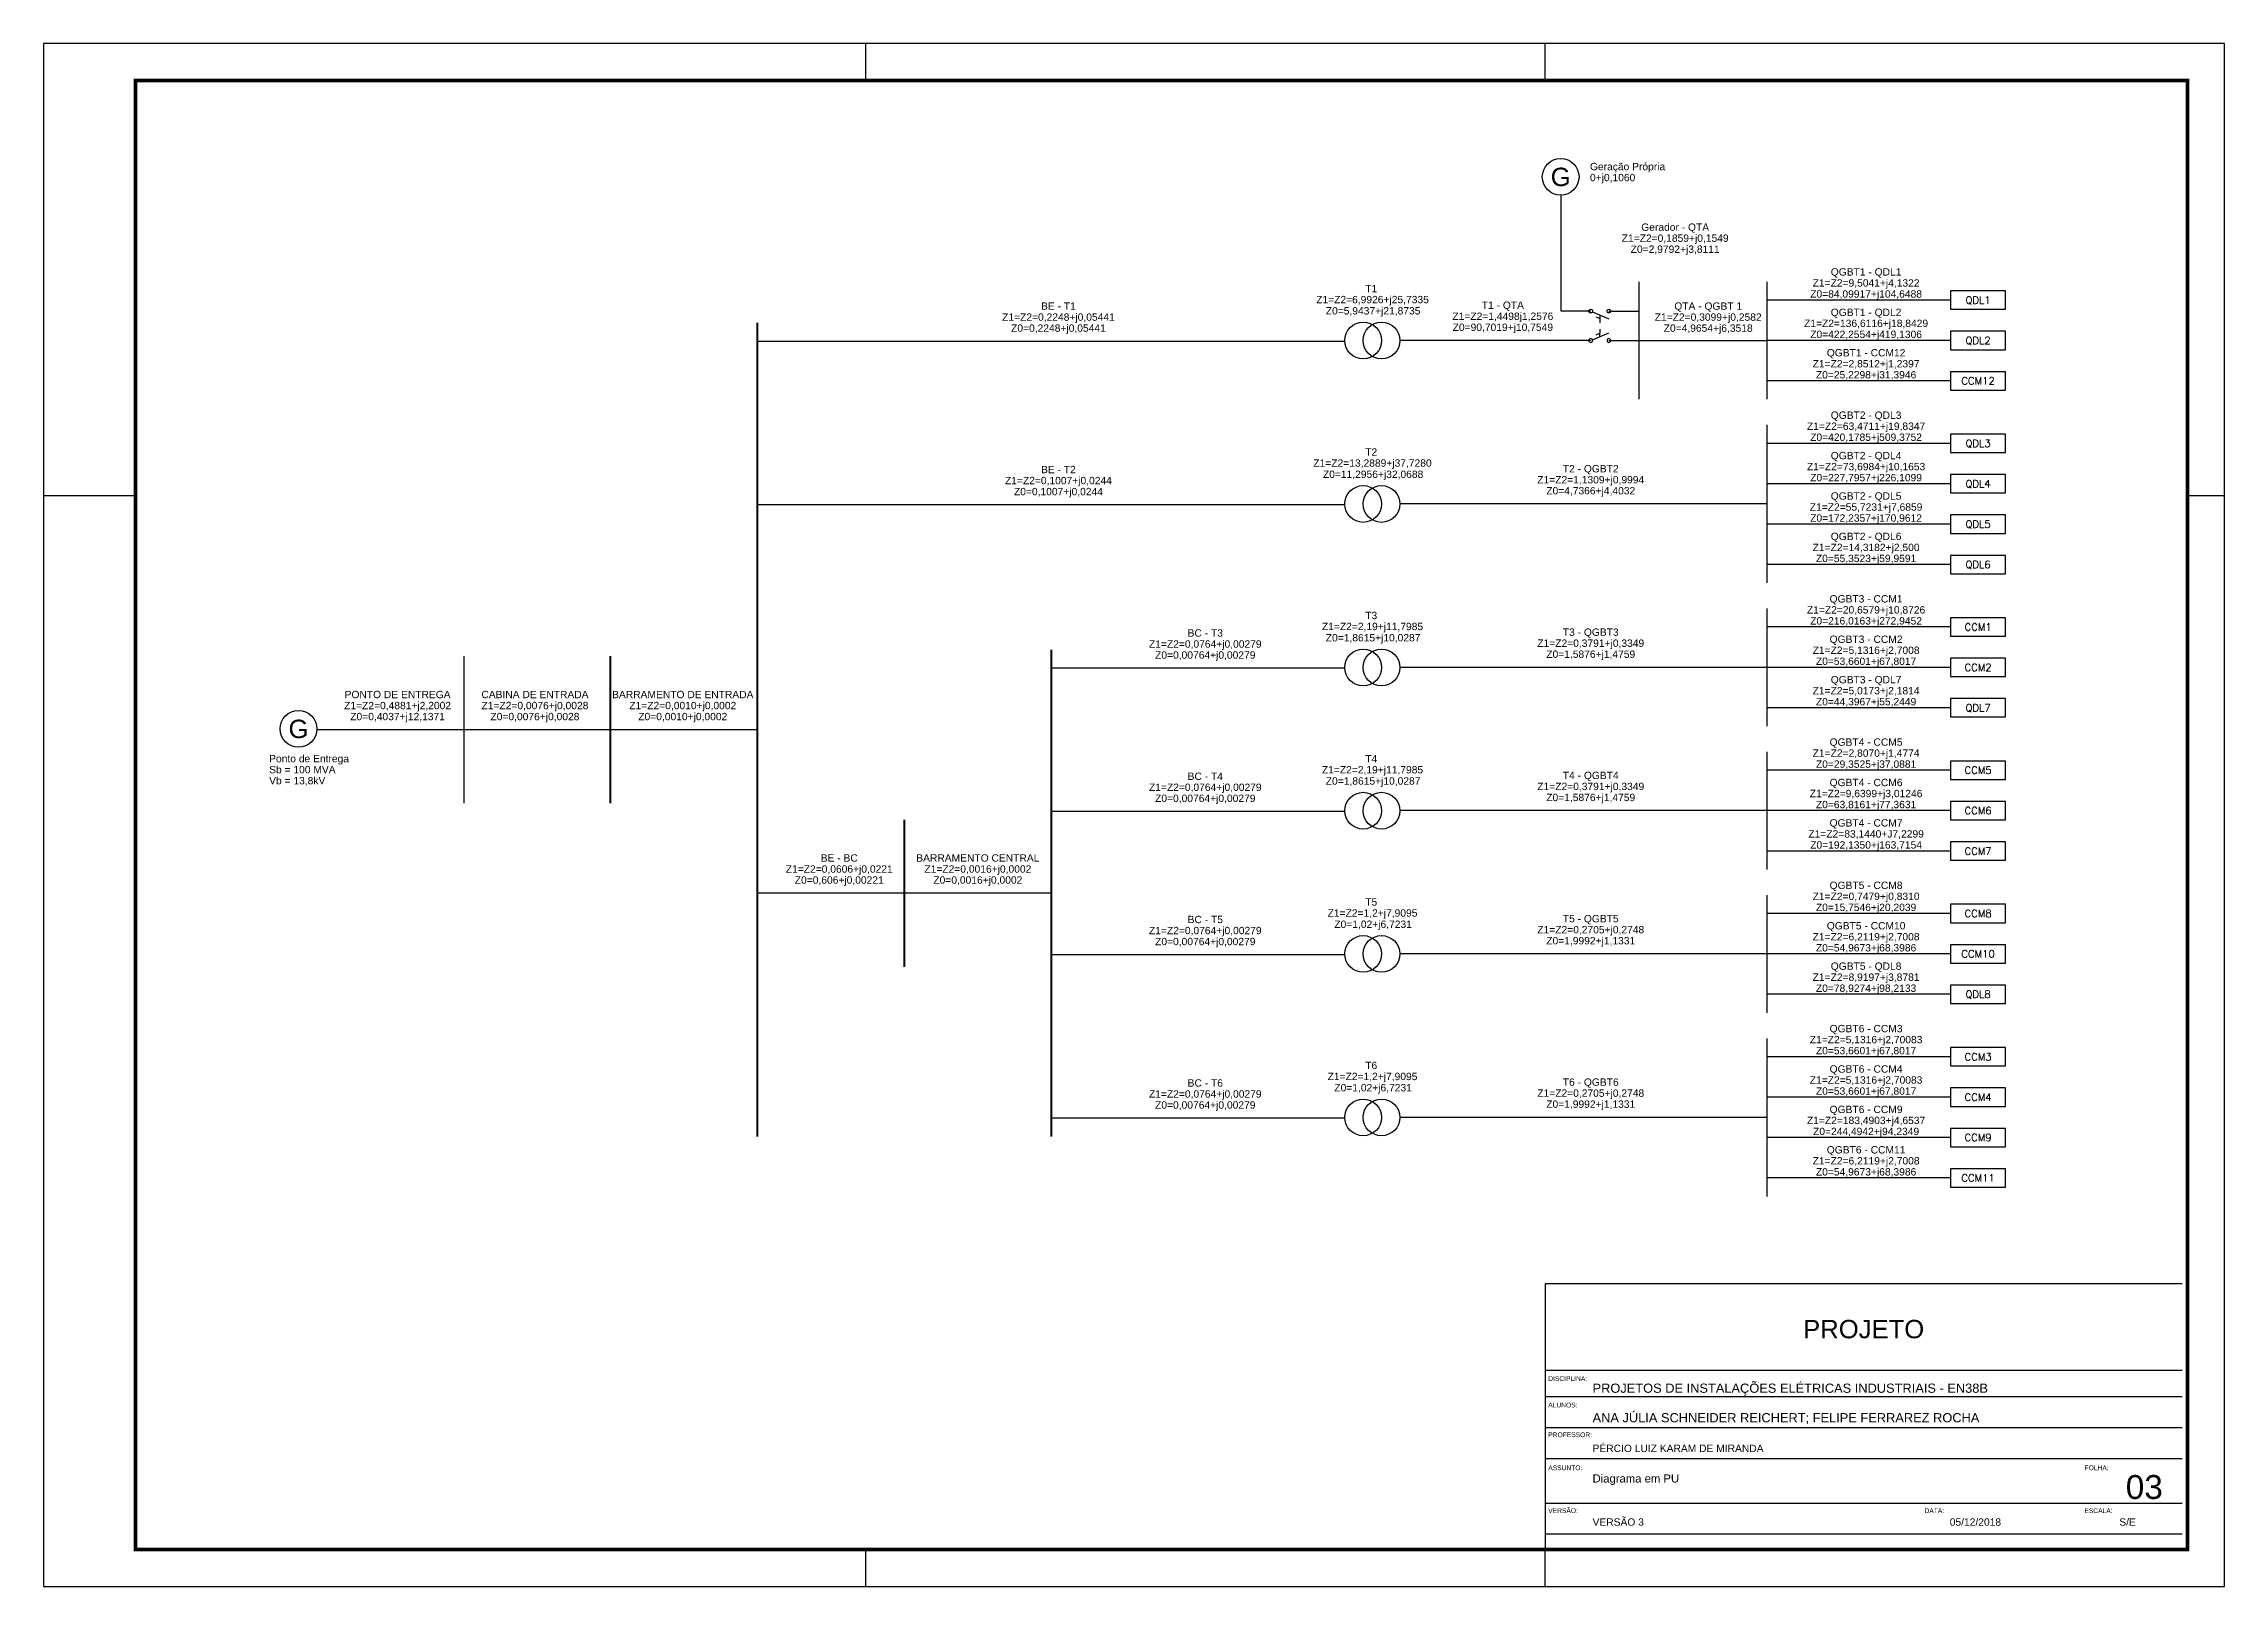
# Model space of a CAD drawing. Header units: millimetres. Extents: x 940 to 1964, y 1108 to 2381.
# Drawn here: x 940 to 1534, y 1108 to 1528 of the extents above; entities that cross this region are included whole.
import ezdxf
from ezdxf.enums import TextEntityAlignment as Align

# ---------------------------------------------------------------- set-up
doc = ezdxf.new("R2010")
doc.units = ezdxf.units.MM
doc.header["$LTSCALE"] = 0.75
doc.linetypes.add('ACAD_ISO03W100', pattern=[30, 12, -18])
doc.layers.add('ARQ-FOLHA', color=7, linetype='Continuous')
doc.layers.add('SYMS', color=72, linetype='Continuous')
doc.styles.add('arial', font='arial.ttf')
doc.styles.get("Standard").update_dxf_attribs({"font": 'arial.ttf'})
doc.styles.add('WD', font='romans.shx')

# ---------------------------------------------------------------- blocks, each defined once
blk = doc.blocks.new('FOLHA A2')
at = {"layer": 'ARQ-FOLHA'}
for p, q in [((594, 0), (0, 0)), ((0, 0), (0, -420)), ((224, -10), (224, 0)), ((409, -10), (409, 0)), ((594, -420), (594, 0)), ((0, -123), (25, -123)), ((584, -123), (594, -123)), ((224, -420), (224, -410)), ((409, -420), (409, -410)), ((0, -420), (594, -420))]:
    blk.add_line(p, q, dxfattribs=at)
at = {"layer": 'ARQ-FOLHA', "const_width": 1}
blk.add_lwpolyline([(25, -410), (584, -410), (584, -10), (25, -10), (25, -410)], dxfattribs=at)
blk = doc.blocks.new('*U57')
blk.add_lwpolyline([(-7.5, -2.5), (7.5, -2.5), (7.5, 2.5), (-7.5, 2.5)], close=True)
blk.add_attdef('QGBT', text='', height=2).set_placement((0, 0), align=Align.MIDDLE_CENTER)
for tag, p in [('CI', (9.5, 1.5)), ('CD', (9.5, -1.5)), ('FP', (9.5, -4.5))]:
    blk.add_attdef(tag, p, '', height=2)
blk = doc.blocks.new('*U59')
for centre in [(0.1, 10.1), (0.1, 5.1)]:
    blk.add_circle(centre, 5)
for tag, p in [('V', (6.59, 7.39)), ('S', (9.65, 7.55)), ('T', (12.65, 7.9))]:
    blk.add_attdef(tag, text='', height=2).set_placement(p, align=Align.MIDDLE_LEFT)
blk = doc.blocks.new('*U58')
blk.add_circle((0, 0), 5)
blk.add_text('G', height=5).set_placement((0, 0), align=Align.MIDDLE_CENTER)
for tag, p in [('S', (-7.99, -11.09)), ('G', (-7.99, -8.09)), ('V', (-7.99, -14.09))]:
    blk.add_attdef(tag, text='', height=2).set_placement(p, align=Align.MIDDLE_LEFT)
blk = doc.blocks.new('LT')
for tag, p in [('Z', (2, 0)), ('L00', (2, 3)), ('D', (2, -3))]:
    blk.add_attdef(tag, p, '', height=2)
blk = doc.blocks.new('*U62')
blk.add_circle((0, 0), 5)
blk.add_text('G', height=5).set_placement((0, 0), align=Align.MIDDLE_CENTER)
for tag, p in [('S', (7.98, -0.18)), ('G', (7.98, 2.82)), ('V', (7.98, -3.18))]:
    blk.add_attdef(tag, text='', height=2).set_placement(p, align=Align.MIDDLE_LEFT)
blk = doc.blocks.new('HDS11')
for p, q in [((0.126, 0.013), (-0.156, 0.13)), ((0, 0.065), (0, 0.125)), ((0.062, 0.099), (0, 0.125))]:
    blk.add_line(p, q)
for centre in [(-0.155, 0), (0.155, 0)]:
    blk.add_circle(centre, 0.0322)
at = {"style": 'WD', "width": 0.7}
for tag, p in [('INST', (0, 0.625)), ('LOC', (0, 0.469)), ('RATING1', (0, 0.156)), ('DESC1', (0, -0.406)), ('XREF', (0, -0.236)), ('DESC2', (0, -0.562))]:
    blk.add_attdef(tag, text='', height=0.125, dxfattribs=at).set_placement(p, align=Align.CENTER)
at = {"style": 'WD'}
blk.add_attdef('TAG1', text='', height=0.125, dxfattribs=at).set_placement((0, 0.312), align=Align.CENTER)
for tag, p in [('X2LINK', (0, 0.438)), ('X8LINK', (0, -0.016))]:
    blk.add_attdef(tag, p, '', height=0.01, dxfattribs=at)
for tag, p, height, flags in [('X4TERM01', (-0.188, 0), 0.0125, 1), ('X1TERM02', (0.188, 0), 0.0125, 1), ('FAMILY', (0.206, 0.131), 0.01, 9), ('CONTACT', (0.206, 0.04), 0.01, 9)]:
    blk.add_attdef(tag, p, '', height=height, dxfattribs=dict(at, flags=flags))
at = {"linetype": 'Continuous', "style": 'WD', "flags": 9}
for tag, p in [('ASSYCODE', (0.219, 0.062)), ('MFG', (0.228, 0.089)), ('CAT', (0.23, 0.108))]:
    blk.add_attdef(tag, text='', height=0.01, dxfattribs=at).set_placement(p, align=Align.CENTER)
at = {"linetype": 'Continuous', "style": 'WD', "flags": 8}
blk.add_attdef('TERM01', text='', height=0.125, dxfattribs=at).set_placement((-0.25, -0.031), align=Align.TOP_RIGHT)
blk.add_attdef('TERM02', text='', height=0.125, dxfattribs=at).set_placement((0.25, -0.031), align=Align.TOP_LEFT)

msp = doc.modelspace()

# ---------------------------------------------------------------- linework, layer by layer
at = {"linetype": 'ByBlock', "ltscale": 0.13}
for p, q in [((1353.34, 1455.58), (1353.34, 1487.12)), ((1374.51, 1463.58), (1374.51, 1431.58)), ((1409.42, 1463.58), (1409.42, 1431.58)), ((1361.41, 1455.58), (1353.34, 1455.58)), ((1366.37, 1455.58), (1374.51, 1455.58)), ((1459.42, 1458.58), (1409.42, 1458.58)), ((1294.43, 1447.35), (1134.43, 1447.35)), ((1361.41, 1447.58), (1309.42, 1447.58)), ((1366.37, 1447.58), (1409.42, 1447.58)), ((1459.42, 1447.58), (1409.42, 1447.58)), ((1459.42, 1436.58), (1409.42, 1436.58)), ((1409.42, 1424.58), (1409.42, 1381.58)), ((1459.42, 1419.58), (1409.42, 1419.58)), ((1459.42, 1408.58), (1409.42, 1408.58)), ((1294.43, 1402.85), (1134.43, 1402.85)), ((1409.42, 1403.08), (1309.42, 1403.08)), ((1459.42, 1397.58), (1409.42, 1397.58)), ((1459.42, 1386.58), (1409.42, 1386.58)), ((1409.42, 1374.58), (1409.42, 1342.58)), ((1459.42, 1369.58), (1409.42, 1369.58)), ((1054.43, 1361.6), (1054.43, 1321.6)), ((1294.43, 1358.35), (1214.43, 1358.35)), ((1409.42, 1358.58), (1309.42, 1358.58)), ((1459.42, 1358.58), (1409.42, 1358.58)), ((1459.42, 1347.58), (1409.42, 1347.58)), ((1054.43, 1341.6), (1014.43, 1341.6)), ((1094.43, 1341.6), (1054.43, 1341.6)), ((1134.43, 1341.6), (1094.43, 1341.6)), ((1409.42, 1335.58), (1409.42, 1303.58)), ((1459.42, 1330.58), (1409.42, 1330.58)), ((1294.43, 1319.35), (1214.43, 1319.35)), ((1409.42, 1319.58), (1309.42, 1319.58)), ((1459.42, 1319.58), (1409.42, 1319.58)), ((1459.42, 1308.58), (1409.42, 1308.58)), ((1174.43, 1297.1), (1134.43, 1297.1)), ((1214.43, 1297.1), (1174.43, 1297.1)), ((1409.42, 1296.58), (1409.42, 1264.58)), ((1459.42, 1291.58), (1409.42, 1291.58)), ((1294.43, 1280.35), (1214.43, 1280.35)), ((1409.42, 1280.58), (1309.42, 1280.58)), ((1459.42, 1280.58), (1409.42, 1280.58)), ((1459.42, 1269.58), (1409.42, 1269.58)), ((1409.42, 1257.58), (1409.42, 1214.58)), ((1459.42, 1252.58), (1409.42, 1252.58)), ((1459.42, 1241.58), (1409.42, 1241.58)), ((1294.43, 1235.85), (1214.43, 1235.85)), ((1409.42, 1236.08), (1309.42, 1236.08)), ((1459.42, 1230.58), (1409.42, 1230.58)), ((1459.42, 1219.58), (1409.42, 1219.58))]:
    msp.add_line(p, q, dxfattribs=at)
at = {"lineweight": 50, "ltscale": 0.13}
for p, q in [((1134.43, 1230.85), (1134.43, 1452.35)), ((1094.43, 1321.6), (1094.43, 1361.6)), ((1214.43, 1363.35), (1214.43, 1230.85)), ((1174.43, 1317.1), (1174.43, 1277.1))]:
    msp.add_line(p, q, dxfattribs=at)
at = {"linetype": 'ACAD_ISO03W100', "ltscale": 0.13}
msp.add_line((1363.89, 1453.58), (1363.89, 1449.57), dxfattribs=at)
at = {"layer": 'ARQ-FOLHA'}
for p, q in [((1522.51, 1190.73), (1349.01, 1190.73)), ((1349.01, 1190.73), (1349.01, 1118.4)), ((1522.51, 1167.21), (1349.01, 1167.21)), ((1522.51, 1160.01), (1349.01, 1160.01)), ((1522.51, 1151.56), (1349.01, 1151.56)), ((1349.01, 1151.56), (1349.01, 1151.56)), ((1522.51, 1143.11), (1349.01, 1143.11)), ((1349.01, 1142.11), (1349.01, 1142.11)), ((1522.51, 1130.99), (1349.01, 1130.99)), ((1522.51, 1122.59), (1349.01, 1122.59))]:
    msp.add_line(p, q, dxfattribs=at)

# ---------------------------------------------------------------- block references
ref = msp.add_blockref('*U62', (1353.23, 1492.12))
ref.add_attrib('G', 'Geração Própria', dxfattribs={"height": 2}).set_placement((1361.21, 1494.94), align=Align.MIDDLE_LEFT)
ref.add_attrib('S', '0+j0,1060', dxfattribs={"height": 2}).set_placement((1361.21, 1491.94), align=Align.MIDDLE_LEFT)
ref = msp.add_blockref('LT', (1382.42, 1473.84))
ref.add_attrib('L00', 'Gerador - QTA', dxfattribs={"height": 2}).set_placement((1384.42, 1476.84), align=Align.BOTTOM_CENTER)
ref.add_attrib('Z', 'Z1=Z2=0,1859+j0,1549', dxfattribs={"height": 2}).set_placement((1384.42, 1473.84), align=Align.BOTTOM_CENTER)
ref.add_attrib('D', 'Z0=2,9792+j3,8111', dxfattribs={"height": 2}).set_placement((1384.42, 1470.84), align=Align.BOTTOM_CENTER)
ref = msp.add_blockref('LT', (1434.42, 1461.65))
ref.add_attrib('L00', 'QGBT1 - QDL1', dxfattribs={"height": 2}).set_placement((1436.42, 1464.65), align=Align.BOTTOM_CENTER)
ref.add_attrib('Z', 'Z1=Z2=9,5041+j4,1322', dxfattribs={"height": 2}).set_placement((1436.42, 1461.65), align=Align.BOTTOM_CENTER)
ref.add_attrib('D', 'Z0=84,09917+j104,6488', dxfattribs={"height": 2}).set_placement((1436.42, 1458.65), align=Align.BOTTOM_CENTER)
ref = msp.add_blockref('*U59', (1309.53, 1447.47), dxfattribs=dict(rotation=90))
ref.add_attrib('T', 'T1', dxfattribs={"height": 2}).set_placement((1301.63, 1460.12), align=Align.BOTTOM_CENTER)
ref.add_attrib('S', 'Z1=Z2=6,9926+j25,7335', dxfattribs={"height": 2}).set_placement((1301.98, 1457.12), align=Align.BOTTOM_CENTER)
ref.add_attrib('V', 'Z0=5,9437+j21,8735', dxfattribs={"height": 2}).set_placement((1302.14, 1454.06), align=Align.BOTTOM_CENTER)
ref = msp.add_blockref('LT', (1214.43, 1452.35))
ref.add_attrib('L00', 'BE - T1', dxfattribs={"height": 2}).set_placement((1216.43, 1455.35), align=Align.BOTTOM_CENTER)
ref.add_attrib('Z', 'Z1=Z2=0,2248+j0,05441', dxfattribs={"height": 2}).set_placement((1216.43, 1452.35), align=Align.BOTTOM_CENTER)
ref.add_attrib('D', 'Z0=0,2248+j0,05441', dxfattribs={"height": 2}).set_placement((1216.43, 1449.35), align=Align.BOTTOM_CENTER)
ref = msp.add_blockref('LT', (1335.48, 1452.58))
ref.add_attrib('L00', 'T1 - QTA', dxfattribs={"height": 2}).set_placement((1337.48, 1455.58), align=Align.BOTTOM_CENTER)
ref.add_attrib('Z', 'Z1=Z2=1,4498j1,2576', dxfattribs={"height": 2}).set_placement((1337.48, 1452.58), align=Align.BOTTOM_CENTER)
ref.add_attrib('D', 'Z0=90,7019+j10,7549', dxfattribs={"height": 2}).set_placement((1337.48, 1449.58), align=Align.BOTTOM_CENTER)
ref = msp.add_blockref('LT', (1391.41, 1452.35))
ref.add_attrib('L00', 'QTA - QGBT 1', dxfattribs={"height": 2}).set_placement((1393.41, 1455.35), align=Align.BOTTOM_CENTER)
ref.add_attrib('Z', 'Z1=Z2=0,3099+j0,2582', dxfattribs={"height": 2}).set_placement((1393.41, 1452.35), align=Align.BOTTOM_CENTER)
ref.add_attrib('D', 'Z0=4,9654+j6,3518', dxfattribs={"height": 2}).set_placement((1393.41, 1449.35), align=Align.BOTTOM_CENTER)
ref = msp.add_blockref('LT', (1434.42, 1450.65))
ref.add_attrib('L00', 'QGBT1 - QDL2', dxfattribs={"height": 2}).set_placement((1436.42, 1453.65), align=Align.BOTTOM_CENTER)
ref.add_attrib('Z', 'Z1=Z2=136,6116+j18,8429', dxfattribs={"height": 2}).set_placement((1436.42, 1450.65), align=Align.BOTTOM_CENTER)
ref.add_attrib('D', 'Z0=422,2554+j419,1306', dxfattribs={"height": 2}).set_placement((1436.42, 1447.65), align=Align.BOTTOM_CENTER)
ref = msp.add_blockref('*U57', (1466.92, 1458.58))
ref.add_attrib('QGBT', 'QDL1', dxfattribs={"height": 2, "style": 'WD'}).set_placement((1466.92, 1458.58), align=Align.MIDDLE_CENTER)
ref = msp.add_blockref('*U57', (1466.92, 1447.58))
ref.add_attrib('QGBT', 'QDL2', dxfattribs={"height": 2, "style": 'WD'}).set_placement((1466.92, 1447.58), align=Align.MIDDLE_CENTER)
ref = msp.add_blockref('LT', (1434.42, 1439.65))
ref.add_attrib('L00', 'QGBT1 - CCM12', dxfattribs={"height": 2}).set_placement((1436.42, 1442.65), align=Align.BOTTOM_CENTER)
ref.add_attrib('Z', 'Z1=Z2=2,8512+j1,2397', dxfattribs={"height": 2}).set_placement((1436.42, 1439.65), align=Align.BOTTOM_CENTER)
ref.add_attrib('D', 'Z0=25,2298+j31,3946', dxfattribs={"height": 2}).set_placement((1436.42, 1436.65), align=Align.BOTTOM_CENTER)
ref = msp.add_blockref('*U57', (1466.92, 1436.58))
ref.add_attrib('QGBT', 'CCM12', dxfattribs={"height": 2, "style": 'WD'}).set_placement((1466.92, 1436.58), align=Align.MIDDLE_CENTER)
ref = msp.add_blockref('LT', (1434.42, 1422.65))
ref.add_attrib('L00', 'QGBT2 - QDL3', dxfattribs={"height": 2}).set_placement((1436.42, 1425.65), align=Align.BOTTOM_CENTER)
ref.add_attrib('Z', 'Z1=Z2=63,4711+j19,8347', dxfattribs={"height": 2}).set_placement((1436.42, 1422.65), align=Align.BOTTOM_CENTER)
ref.add_attrib('D', 'Z0=420,1785+j509,3752', dxfattribs={"height": 2}).set_placement((1436.42, 1419.65), align=Align.BOTTOM_CENTER)
ref = msp.add_blockref('*U57', (1466.92, 1419.58))
ref.add_attrib('QGBT', 'QDL3', dxfattribs={"height": 2, "style": 'WD'}).set_placement((1466.92, 1419.58), align=Align.MIDDLE_CENTER)
ref = msp.add_blockref('*U59', (1309.53, 1402.97), dxfattribs=dict(rotation=90))
ref.add_attrib('T', 'T2', dxfattribs={"height": 2}).set_placement((1301.63, 1415.62), align=Align.BOTTOM_CENTER)
ref.add_attrib('S', 'Z1=Z2=13,2889+j37,7280', dxfattribs={"height": 2}).set_placement((1301.98, 1412.62), align=Align.BOTTOM_CENTER)
ref.add_attrib('V', 'Z0=11,2956+j32,0688', dxfattribs={"height": 2}).set_placement((1302.14, 1409.56), align=Align.BOTTOM_CENTER)
ref = msp.add_blockref('LT', (1434.42, 1411.65))
ref.add_attrib('L00', 'QGBT2 - QDL4', dxfattribs={"height": 2}).set_placement((1436.42, 1414.65), align=Align.BOTTOM_CENTER)
ref.add_attrib('Z', 'Z1=Z2=73,6984+j10,1653', dxfattribs={"height": 2}).set_placement((1436.42, 1411.65), align=Align.BOTTOM_CENTER)
ref.add_attrib('D', 'Z0=227,7957+j226,1099', dxfattribs={"height": 2}).set_placement((1436.42, 1408.65), align=Align.BOTTOM_CENTER)
ref = msp.add_blockref('LT', (1214.43, 1407.85))
ref.add_attrib('L00', 'BE - T2', dxfattribs={"height": 2}).set_placement((1216.43, 1410.85), align=Align.BOTTOM_CENTER)
ref.add_attrib('Z', 'Z1=Z2=0,1007+j0,0244', dxfattribs={"height": 2}).set_placement((1216.43, 1407.85), align=Align.BOTTOM_CENTER)
ref.add_attrib('D', 'Z0=0,1007+j0,0244', dxfattribs={"height": 2}).set_placement((1216.43, 1404.85), align=Align.BOTTOM_CENTER)
ref = msp.add_blockref('LT', (1359.42, 1408.08))
ref.add_attrib('L00', 'T2 - QGBT2', dxfattribs={"height": 2}).set_placement((1361.42, 1411.08), align=Align.BOTTOM_CENTER)
ref.add_attrib('Z', 'Z1=Z2=1,1309+j0,9994', dxfattribs={"height": 2}).set_placement((1361.42, 1408.08), align=Align.BOTTOM_CENTER)
ref.add_attrib('D', 'Z0=4,7366+j4,4032', dxfattribs={"height": 2}).set_placement((1361.42, 1405.08), align=Align.BOTTOM_CENTER)
ref = msp.add_blockref('*U57', (1466.92, 1408.58))
ref.add_attrib('QGBT', 'QDL4', dxfattribs={"height": 2, "style": 'WD'}).set_placement((1466.92, 1408.58), align=Align.MIDDLE_CENTER)
ref = msp.add_blockref('LT', (1434.42, 1400.65))
ref.add_attrib('L00', 'QGBT2 - QDL5', dxfattribs={"height": 2}).set_placement((1436.42, 1403.65), align=Align.BOTTOM_CENTER)
ref.add_attrib('Z', 'Z1=Z2=55,7231+j7,6859', dxfattribs={"height": 2}).set_placement((1436.42, 1400.65), align=Align.BOTTOM_CENTER)
ref.add_attrib('D', 'Z0=172,2357+j170,9612', dxfattribs={"height": 2}).set_placement((1436.42, 1397.65), align=Align.BOTTOM_CENTER)
ref = msp.add_blockref('*U57', (1466.92, 1397.58))
ref.add_attrib('QGBT', 'QDL5', dxfattribs={"height": 2, "style": 'WD'}).set_placement((1466.92, 1397.58), align=Align.MIDDLE_CENTER)
ref = msp.add_blockref('LT', (1434.42, 1389.65))
ref.add_attrib('L00', 'QGBT2 - QDL6', dxfattribs={"height": 2}).set_placement((1436.42, 1392.65), align=Align.BOTTOM_CENTER)
ref.add_attrib('Z', 'Z1=Z2=14,3182+j2,500', dxfattribs={"height": 2}).set_placement((1436.42, 1389.65), align=Align.BOTTOM_CENTER)
ref.add_attrib('D', 'Z0=55,3523+j59,9591', dxfattribs={"height": 2}).set_placement((1436.42, 1386.65), align=Align.BOTTOM_CENTER)
ref = msp.add_blockref('*U57', (1466.92, 1386.58))
ref.add_attrib('QGBT', 'QDL6', dxfattribs={"height": 2, "style": 'WD'}).set_placement((1466.92, 1386.58), align=Align.MIDDLE_CENTER)
ref = msp.add_blockref('LT', (1434.42, 1372.65))
ref.add_attrib('L00', 'QGBT3 - CCM1', dxfattribs={"height": 2}).set_placement((1436.42, 1375.65), align=Align.BOTTOM_CENTER)
ref.add_attrib('Z', 'Z1=Z2=20,6579+j10,8726', dxfattribs={"height": 2}).set_placement((1436.42, 1372.65), align=Align.BOTTOM_CENTER)
ref.add_attrib('D', 'Z0=216,0163+j272,9452', dxfattribs={"height": 2}).set_placement((1436.42, 1369.65), align=Align.BOTTOM_CENTER)
ref = msp.add_blockref('*U59', (1309.53, 1358.47), dxfattribs=dict(rotation=90))
ref.add_attrib('T', 'T3', dxfattribs={"height": 2}).set_placement((1301.63, 1371.12), align=Align.BOTTOM_CENTER)
ref.add_attrib('S', 'Z1=Z2=2,19+j11,7985', dxfattribs={"height": 2}).set_placement((1301.98, 1368.12), align=Align.BOTTOM_CENTER)
ref.add_attrib('V', 'Z0=1,8615+j10,0287', dxfattribs={"height": 2}).set_placement((1302.14, 1365.06), align=Align.BOTTOM_CENTER)
ref = msp.add_blockref('LT', (1254.43, 1363.35))
ref.add_attrib('L00', 'BC - T3', dxfattribs={"height": 2}).set_placement((1256.43, 1366.35), align=Align.BOTTOM_CENTER)
ref.add_attrib('Z', 'Z1=Z2=0,0764+j0,00279', dxfattribs={"height": 2}).set_placement((1256.43, 1363.35), align=Align.BOTTOM_CENTER)
ref.add_attrib('D', 'Z0=0,00764+j0,00279', dxfattribs={"height": 2}).set_placement((1256.43, 1360.35), align=Align.BOTTOM_CENTER)
ref = msp.add_blockref('LT', (1359.42, 1363.58))
ref.add_attrib('L00', 'T3 - QGBT3', dxfattribs={"height": 2}).set_placement((1361.42, 1366.58), align=Align.BOTTOM_CENTER)
ref.add_attrib('Z', 'Z1=Z2=0,3791+j0,3349', dxfattribs={"height": 2}).set_placement((1361.42, 1363.58), align=Align.BOTTOM_CENTER)
ref.add_attrib('D', 'Z0=1,5876+j1,4759', dxfattribs={"height": 2}).set_placement((1361.42, 1360.58), align=Align.BOTTOM_CENTER)
ref = msp.add_blockref('LT', (1434.42, 1361.65))
ref.add_attrib('L00', 'QGBT3 - CCM2', dxfattribs={"height": 2}).set_placement((1436.42, 1364.65), align=Align.BOTTOM_CENTER)
ref.add_attrib('Z', 'Z1=Z2=5,1316+j2,7008', dxfattribs={"height": 2}).set_placement((1436.42, 1361.65), align=Align.BOTTOM_CENTER)
ref.add_attrib('D', 'Z0=53,6601+j67,8017', dxfattribs={"height": 2}).set_placement((1436.42, 1358.65), align=Align.BOTTOM_CENTER)
ref = msp.add_blockref('*U57', (1466.92, 1369.58))
ref.add_attrib('QGBT', 'CCM1', dxfattribs={"height": 2, "style": 'WD'}).set_placement((1466.92, 1369.58), align=Align.MIDDLE_CENTER)
ref = msp.add_blockref('*U57', (1466.92, 1358.58))
ref.add_attrib('QGBT', 'CCM2', dxfattribs={"height": 2, "style": 'WD'}).set_placement((1466.92, 1358.58), align=Align.MIDDLE_CENTER)
ref = msp.add_blockref('LT', (1434.42, 1350.65))
ref.add_attrib('L00', 'QGBT3 - QDL7', dxfattribs={"height": 2}).set_placement((1436.42, 1353.65), align=Align.BOTTOM_CENTER)
ref.add_attrib('Z', 'Z1=Z2=5,0173+j2,1814', dxfattribs={"height": 2}).set_placement((1436.42, 1350.65), align=Align.BOTTOM_CENTER)
ref.add_attrib('D', 'Z0=44,3967+j55,2449', dxfattribs={"height": 2}).set_placement((1436.42, 1347.65), align=Align.BOTTOM_CENTER)
ref = msp.add_blockref('LT', (1034.43, 1346.6))
ref.add_attrib('L00', 'PONTO DE ENTREGA', dxfattribs={"height": 2}).set_placement((1036.43, 1349.6), align=Align.BOTTOM_CENTER)
ref.add_attrib('Z', 'Z1=Z2=0,4881+j2,2002', dxfattribs={"height": 2}).set_placement((1036.43, 1346.6), align=Align.BOTTOM_CENTER)
ref.add_attrib('D', 'Z0=0,4037+j12,1371', dxfattribs={"height": 2}).set_placement((1036.43, 1343.6), align=Align.BOTTOM_CENTER)
ref = msp.add_blockref('LT', (1071.84, 1346.6))
ref.add_attrib('L00', 'CABINA DE ENTRADA', dxfattribs={"height": 2}).set_placement((1073.84, 1349.6), align=Align.BOTTOM_CENTER)
ref.add_attrib('Z', 'Z1=Z2=0,0076+j0,0028', dxfattribs={"height": 2}).set_placement((1073.84, 1346.6), align=Align.BOTTOM_CENTER)
ref.add_attrib('D', 'Z0=0,0076+j0,0028', dxfattribs={"height": 2}).set_placement((1073.84, 1343.6), align=Align.BOTTOM_CENTER)
ref = msp.add_blockref('LT', (1112.11, 1346.6))
ref.add_attrib('L00', 'BARRAMENTO DE ENTRADA', dxfattribs={"height": 2}).set_placement((1114.11, 1349.6), align=Align.BOTTOM_CENTER)
ref.add_attrib('Z', 'Z1=Z2=0,0010+j0,0002', dxfattribs={"height": 2}).set_placement((1114.11, 1346.6), align=Align.BOTTOM_CENTER)
ref.add_attrib('D', 'Z0=0,0010+j0,0002', dxfattribs={"height": 2}).set_placement((1114.11, 1343.6), align=Align.BOTTOM_CENTER)
ref = msp.add_blockref('*U57', (1466.92, 1347.58))
ref.add_attrib('QGBT', 'QDL7', dxfattribs={"height": 2, "style": 'WD'}).set_placement((1466.92, 1347.58), align=Align.MIDDLE_CENTER)
msp.add_blockref('*U58', (1009.44, 1341.84)).add_auto_attribs({'G': 'Ponto de Entrega', 'S': 'Sb = 100 MVA', 'V': 'Vb = 13,8kV'})
ref = msp.add_blockref('LT', (1434.42, 1333.65))
ref.add_attrib('L00', 'QGBT4 - CCM5', dxfattribs={"height": 2}).set_placement((1436.42, 1336.65), align=Align.BOTTOM_CENTER)
ref.add_attrib('Z', 'Z1=Z2=2,8070+j1,4774', dxfattribs={"height": 2}).set_placement((1436.42, 1333.65), align=Align.BOTTOM_CENTER)
ref.add_attrib('D', 'Z0=29,3525+j37,0881', dxfattribs={"height": 2}).set_placement((1436.42, 1330.65), align=Align.BOTTOM_CENTER)
ref = msp.add_blockref('*U59', (1309.53, 1319.47), dxfattribs=dict(rotation=90))
ref.add_attrib('T', 'T4', dxfattribs={"height": 2}).set_placement((1301.63, 1332.12), align=Align.BOTTOM_CENTER)
ref.add_attrib('S', 'Z1=Z2=2,19+j11,7985', dxfattribs={"height": 2}).set_placement((1301.98, 1329.12), align=Align.BOTTOM_CENTER)
ref.add_attrib('V', 'Z0=1,8615+j10,0287', dxfattribs={"height": 2}).set_placement((1302.14, 1326.06), align=Align.BOTTOM_CENTER)
ref = msp.add_blockref('*U57', (1466.92, 1330.58))
ref.add_attrib('QGBT', 'CCM5', dxfattribs={"height": 2, "style": 'WD'}).set_placement((1466.92, 1330.58), align=Align.MIDDLE_CENTER)
ref = msp.add_blockref('LT', (1254.43, 1324.35))
ref.add_attrib('L00', 'BC - T4', dxfattribs={"height": 2}).set_placement((1256.43, 1327.35), align=Align.BOTTOM_CENTER)
ref.add_attrib('Z', 'Z1=Z2=0,0764+j0,00279', dxfattribs={"height": 2}).set_placement((1256.43, 1324.35), align=Align.BOTTOM_CENTER)
ref.add_attrib('D', 'Z0=0,00764+j0,00279', dxfattribs={"height": 2}).set_placement((1256.43, 1321.35), align=Align.BOTTOM_CENTER)
ref = msp.add_blockref('LT', (1359.42, 1324.58))
ref.add_attrib('L00', 'T4 - QGBT4', dxfattribs={"height": 2}).set_placement((1361.42, 1327.58), align=Align.BOTTOM_CENTER)
ref.add_attrib('Z', 'Z1=Z2=0,3791+j0,3349', dxfattribs={"height": 2}).set_placement((1361.42, 1324.58), align=Align.BOTTOM_CENTER)
ref.add_attrib('D', 'Z0=1,5876+j1,4759', dxfattribs={"height": 2}).set_placement((1361.42, 1321.58), align=Align.BOTTOM_CENTER)
ref = msp.add_blockref('LT', (1434.42, 1322.65))
ref.add_attrib('L00', 'QGBT4 - CCM6', dxfattribs={"height": 2}).set_placement((1436.42, 1325.65), align=Align.BOTTOM_CENTER)
ref.add_attrib('Z', 'Z1=Z2=9,6399+j3,01246', dxfattribs={"height": 2}).set_placement((1436.42, 1322.65), align=Align.BOTTOM_CENTER)
ref.add_attrib('D', 'Z0=63,8161+j77,3631', dxfattribs={"height": 2}).set_placement((1436.42, 1319.65), align=Align.BOTTOM_CENTER)
ref = msp.add_blockref('*U57', (1466.92, 1319.58))
ref.add_attrib('QGBT', 'CCM6', dxfattribs={"height": 2, "style": 'WD'}).set_placement((1466.92, 1319.58), align=Align.MIDDLE_CENTER)
ref = msp.add_blockref('LT', (1434.42, 1311.65))
ref.add_attrib('L00', 'QGBT4 - CCM7', dxfattribs={"height": 2}).set_placement((1436.42, 1314.65), align=Align.BOTTOM_CENTER)
ref.add_attrib('Z', 'Z1=Z2=83,1440+J7,2299', dxfattribs={"height": 2}).set_placement((1436.42, 1311.65), align=Align.BOTTOM_CENTER)
ref.add_attrib('D', 'Z0=192,1350+j163,7154', dxfattribs={"height": 2}).set_placement((1436.42, 1308.65), align=Align.BOTTOM_CENTER)
ref = msp.add_blockref('LT', (1154.73, 1302.1))
ref.add_attrib('L00', 'BE - BC', dxfattribs={"height": 2}).set_placement((1156.73, 1305.1), align=Align.BOTTOM_CENTER)
ref.add_attrib('Z', 'Z1=Z2=0,0606+j0,0221', dxfattribs={"height": 2}).set_placement((1156.73, 1302.1), align=Align.BOTTOM_CENTER)
ref.add_attrib('D', 'Z0=0,606+j0,00221', dxfattribs={"height": 2}).set_placement((1156.73, 1299.1), align=Align.BOTTOM_CENTER)
ref = msp.add_blockref('LT', (1192.48, 1302.1))
ref.add_attrib('L00', 'BARRAMENTO CENTRAL', dxfattribs={"height": 2}).set_placement((1194.48, 1305.1), align=Align.BOTTOM_CENTER)
ref.add_attrib('Z', 'Z1=Z2=0,0016+j0,0002', dxfattribs={"height": 2}).set_placement((1194.48, 1302.1), align=Align.BOTTOM_CENTER)
ref.add_attrib('D', 'Z0=0,0016+j0,0002', dxfattribs={"height": 2}).set_placement((1194.48, 1299.1), align=Align.BOTTOM_CENTER)
ref = msp.add_blockref('*U57', (1466.92, 1308.58))
ref.add_attrib('QGBT', 'CCM7', dxfattribs={"height": 2, "style": 'WD'}).set_placement((1466.92, 1308.58), align=Align.MIDDLE_CENTER)
ref = msp.add_blockref('*U59', (1309.53, 1280.47), dxfattribs=dict(rotation=90))
ref.add_attrib('T', 'T5', dxfattribs={"height": 2}).set_placement((1301.63, 1293.12), align=Align.BOTTOM_CENTER)
ref.add_attrib('S', 'Z1=Z2=1,2+j7,9095', dxfattribs={"height": 2}).set_placement((1301.98, 1290.12), align=Align.BOTTOM_CENTER)
ref.add_attrib('V', 'Z0=1,02+j6,7231', dxfattribs={"height": 2}).set_placement((1302.14, 1287.06), align=Align.BOTTOM_CENTER)
ref = msp.add_blockref('LT', (1434.42, 1294.65))
ref.add_attrib('L00', 'QGBT5 - CCM8', dxfattribs={"height": 2}).set_placement((1436.42, 1297.65), align=Align.BOTTOM_CENTER)
ref.add_attrib('Z', 'Z1=Z2=0,7479+j0,8310', dxfattribs={"height": 2}).set_placement((1436.42, 1294.65), align=Align.BOTTOM_CENTER)
ref.add_attrib('D', 'Z0=15,7546+j20,2039', dxfattribs={"height": 2}).set_placement((1436.42, 1291.65), align=Align.BOTTOM_CENTER)
ref = msp.add_blockref('LT', (1254.43, 1285.35))
ref.add_attrib('L00', 'BC - T5', dxfattribs={"height": 2}).set_placement((1256.43, 1288.35), align=Align.BOTTOM_CENTER)
ref.add_attrib('Z', 'Z1=Z2=0,0764+j0,00279', dxfattribs={"height": 2}).set_placement((1256.43, 1285.35), align=Align.BOTTOM_CENTER)
ref.add_attrib('D', 'Z0=0,00764+j0,00279', dxfattribs={"height": 2}).set_placement((1256.43, 1282.35), align=Align.BOTTOM_CENTER)
ref = msp.add_blockref('LT', (1359.42, 1285.58))
ref.add_attrib('L00', 'T5 - QGBT5', dxfattribs={"height": 2}).set_placement((1361.42, 1288.58), align=Align.BOTTOM_CENTER)
ref.add_attrib('Z', 'Z1=Z2=0,2705+j0,2748', dxfattribs={"height": 2}).set_placement((1361.42, 1285.58), align=Align.BOTTOM_CENTER)
ref.add_attrib('D', 'Z0=1,9992+j1,1331', dxfattribs={"height": 2}).set_placement((1361.42, 1282.58), align=Align.BOTTOM_CENTER)
ref = msp.add_blockref('LT', (1434.42, 1283.65))
ref.add_attrib('L00', 'QGBT5 - CCM10', dxfattribs={"height": 2}).set_placement((1436.42, 1286.65), align=Align.BOTTOM_CENTER)
ref.add_attrib('Z', 'Z1=Z2=6,2119+j2,7008', dxfattribs={"height": 2}).set_placement((1436.42, 1283.65), align=Align.BOTTOM_CENTER)
ref.add_attrib('D', 'Z0=54,9673+j68,3986', dxfattribs={"height": 2}).set_placement((1436.42, 1280.65), align=Align.BOTTOM_CENTER)
ref = msp.add_blockref('*U57', (1466.92, 1291.58))
ref.add_attrib('QGBT', 'CCM8', dxfattribs={"height": 2, "style": 'WD'}).set_placement((1466.92, 1291.58), align=Align.MIDDLE_CENTER)
ref = msp.add_blockref('*U57', (1466.92, 1280.58))
ref.add_attrib('QGBT', 'CCM10', dxfattribs={"height": 2, "style": 'WD'}).set_placement((1466.92, 1280.58), align=Align.MIDDLE_CENTER)
ref = msp.add_blockref('LT', (1434.42, 1272.65))
ref.add_attrib('L00', 'QGBT5 - QDL8', dxfattribs={"height": 2}).set_placement((1436.42, 1275.65), align=Align.BOTTOM_CENTER)
ref.add_attrib('Z', 'Z1=Z2=8,9197+j3,8781', dxfattribs={"height": 2}).set_placement((1436.42, 1272.65), align=Align.BOTTOM_CENTER)
ref.add_attrib('D', 'Z0=78,9274+j98,2133', dxfattribs={"height": 2}).set_placement((1436.42, 1269.65), align=Align.BOTTOM_CENTER)
ref = msp.add_blockref('*U57', (1466.92, 1269.58))
ref.add_attrib('QGBT', 'QDL8', dxfattribs={"height": 2, "style": 'WD'}).set_placement((1466.92, 1269.58), align=Align.MIDDLE_CENTER)
ref = msp.add_blockref('LT', (1434.42, 1255.65))
ref.add_attrib('L00', 'QGBT6 - CCM3', dxfattribs={"height": 2}).set_placement((1436.42, 1258.65), align=Align.BOTTOM_CENTER)
ref.add_attrib('Z', 'Z1=Z2=5,1316+j2,70083', dxfattribs={"height": 2}).set_placement((1436.42, 1255.65), align=Align.BOTTOM_CENTER)
ref.add_attrib('D', 'Z0=53,6601+j67,8017', dxfattribs={"height": 2}).set_placement((1436.42, 1252.65), align=Align.BOTTOM_CENTER)
ref = msp.add_blockref('*U57', (1466.92, 1252.58))
ref.add_attrib('QGBT', 'CCM3', dxfattribs={"height": 2, "style": 'WD'}).set_placement((1466.92, 1252.58), align=Align.MIDDLE_CENTER)
ref = msp.add_blockref('*U59', (1309.53, 1235.97), dxfattribs=dict(rotation=90))
ref.add_attrib('T', 'T6', dxfattribs={"height": 2}).set_placement((1301.63, 1248.62), align=Align.BOTTOM_CENTER)
ref.add_attrib('S', 'Z1=Z2=1,2+j7,9095', dxfattribs={"height": 2}).set_placement((1301.98, 1245.62), align=Align.BOTTOM_CENTER)
ref.add_attrib('V', 'Z0=1,02+j6,7231', dxfattribs={"height": 2}).set_placement((1302.14, 1242.56), align=Align.BOTTOM_CENTER)
ref = msp.add_blockref('LT', (1434.42, 1244.65))
ref.add_attrib('L00', 'QGBT6 - CCM4', dxfattribs={"height": 2}).set_placement((1436.42, 1247.65), align=Align.BOTTOM_CENTER)
ref.add_attrib('Z', 'Z1=Z2=5,1316+j2,70083', dxfattribs={"height": 2}).set_placement((1436.42, 1244.65), align=Align.BOTTOM_CENTER)
ref.add_attrib('D', 'Z0=53,6601+j67,8017', dxfattribs={"height": 2}).set_placement((1436.42, 1241.65), align=Align.BOTTOM_CENTER)
ref = msp.add_blockref('LT', (1254.43, 1240.85))
ref.add_attrib('L00', 'BC - T6', dxfattribs={"height": 2}).set_placement((1256.43, 1243.85), align=Align.BOTTOM_CENTER)
ref.add_attrib('Z', 'Z1=Z2=0,0764+j0,00279', dxfattribs={"height": 2}).set_placement((1256.43, 1240.85), align=Align.BOTTOM_CENTER)
ref.add_attrib('D', 'Z0=0,00764+j0,00279', dxfattribs={"height": 2}).set_placement((1256.43, 1237.85), align=Align.BOTTOM_CENTER)
ref = msp.add_blockref('LT', (1359.42, 1241.08))
ref.add_attrib('L00', 'T6 - QGBT6', dxfattribs={"height": 2}).set_placement((1361.42, 1244.08), align=Align.BOTTOM_CENTER)
ref.add_attrib('Z', 'Z1=Z2=0,2705+j0,2748', dxfattribs={"height": 2}).set_placement((1361.42, 1241.08), align=Align.BOTTOM_CENTER)
ref.add_attrib('D', 'Z0=1,9992+j1,1331', dxfattribs={"height": 2}).set_placement((1361.42, 1238.08), align=Align.BOTTOM_CENTER)
ref = msp.add_blockref('*U57', (1466.92, 1241.58))
ref.add_attrib('QGBT', 'CCM4', dxfattribs={"height": 2, "style": 'WD'}).set_placement((1466.92, 1241.58), align=Align.MIDDLE_CENTER)
ref = msp.add_blockref('LT', (1434.42, 1233.65))
ref.add_attrib('L00', 'QGBT6 - CCM9', dxfattribs={"height": 2}).set_placement((1436.42, 1236.65), align=Align.BOTTOM_CENTER)
ref.add_attrib('Z', 'Z1=Z2=183,4903+j4,6537', dxfattribs={"height": 2}).set_placement((1436.42, 1233.65), align=Align.BOTTOM_CENTER)
ref.add_attrib('D', 'Z0=244,4942+j94,2349', dxfattribs={"height": 2}).set_placement((1436.42, 1230.65), align=Align.BOTTOM_CENTER)
ref = msp.add_blockref('*U57', (1466.92, 1230.58))
ref.add_attrib('QGBT', 'CCM9', dxfattribs={"height": 2, "style": 'WD'}).set_placement((1466.92, 1230.58), align=Align.MIDDLE_CENTER)
ref = msp.add_blockref('LT', (1434.42, 1222.65))
ref.add_attrib('L00', 'QGBT6 - CCM11', dxfattribs={"height": 2}).set_placement((1436.42, 1225.65), align=Align.BOTTOM_CENTER)
ref.add_attrib('Z', 'Z1=Z2=6,2119+j2,7008', dxfattribs={"height": 2}).set_placement((1436.42, 1222.65), align=Align.BOTTOM_CENTER)
ref.add_attrib('D', 'Z0=54,9673+j68,3986', dxfattribs={"height": 2}).set_placement((1436.42, 1219.65), align=Align.BOTTOM_CENTER)
ref = msp.add_blockref('*U57', (1466.92, 1219.58))
ref.add_attrib('QGBT', 'CCM11', dxfattribs={"height": 2, "style": 'WD'}).set_placement((1466.92, 1219.58), align=Align.MIDDLE_CENTER)
msp.add_blockref('FOLHA A2', (940.01, 1528.4), dxfattribs=at)
at = {"layer": 'SYMS', "xscale": 15.96, "yscale": 15.96, "zscale": 15.96, "rotation": 180}
msp.add_blockref('HDS11', (1363.89, 1455.58), dxfattribs=at)
at = {"layer": 'SYMS', "xscale": -15.96, "yscale": 15.96, "zscale": 15.96}
msp.add_blockref('HDS11', (1363.89, 1447.58), dxfattribs=at)

# ---------------------------------------------------------------- texts
at = {"layer": 'ARQ-FOLHA', "style": 'arial'}
msp.add_text('PROJETO', height=5, dxfattribs=at).set_placement((1435.76, 1178.44), align=Align.MIDDLE_CENTER)
for s, height, p in [('DISCIPLINA:', 1.3, (1349.85, 1164.31)), ('PROJETOS DE INSTALAÇÕES ELÉTRICAS INDUSTRIAIS - EN38B', 2.5, (1361.92, 1161.1)), ('ALUNOS:', 1.3, (1349.85, 1157.11)), ('ANA JÚLIA SCHNEIDER REICHERT; FELIPE FERRAREZ ROCHA', 2.5, (1361.92, 1153.06)), ('PROFESSOR:', 1.3, (1349.85, 1149.02)), ('PÉRCIO LUIZ KARAM DE MIRANDA', 2, (1361.92, 1144.97)), ('ASSUNTO:', 1.3, (1349.85, 1140.03)), ('FOLHA:', 1.3, (1495.94, 1140.03)), ('Diagrama em PU', 2.2, (1361.92, 1136.67)), ('VERSÃO:', 1.3, (1349.85, 1128.36)), ('DATA:', 1.3, (1452.34, 1128.36)), ('ESCALA:', 1.3, (1495.9, 1128.36)), ('ESCALA:', 1.3, (1495.9, 1128.36)), ('VERSÃO 3', 2, (1361.92, 1124.91)), ('05/12/2018', 2, (1459.21, 1124.91)), ('S/E', 2, (1505.39, 1124.91))]:
    msp.add_text(s, height=height, dxfattribs=at).set_placement(p)
msp.add_attdef('03', (1507.15, 1132.19), '01', height=6.5, dxfattribs=at)

doc.saveas('drawing.dxf')
